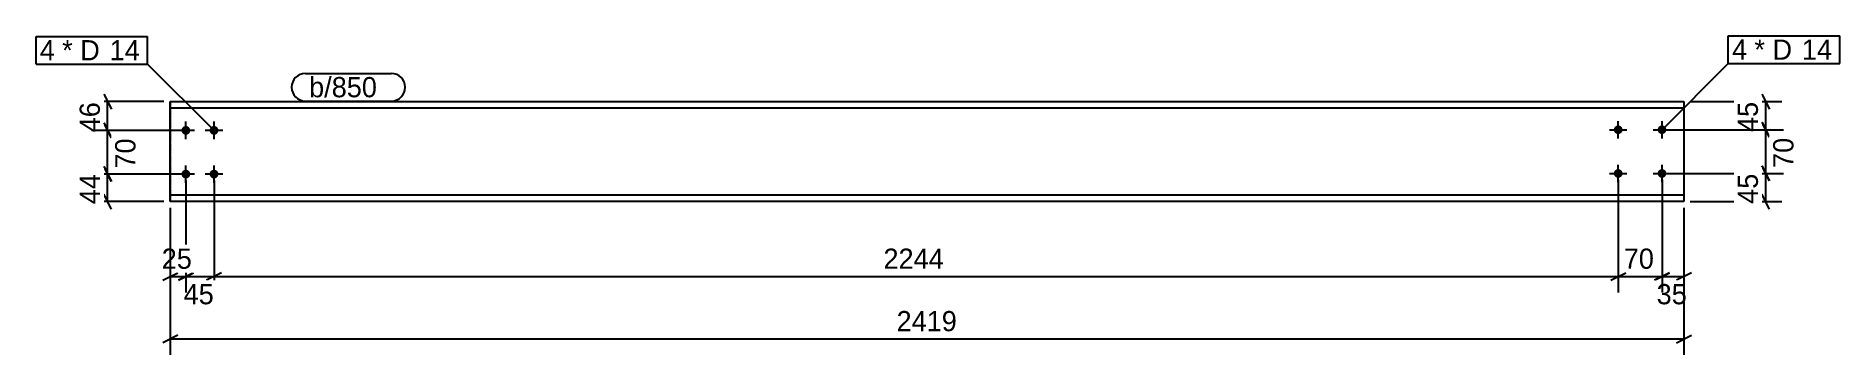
# Model space of a CAD drawing. Header units: millimetres. Extents: x 32 to 2915, y 32 to 543.
import ezdxf

# ---------------------------------------------------------------- set-up
doc = ezdxf.new("R2010")
doc.units = ezdxf.units.MM
doc.linetypes.add('DXK_LINE_DOT4', pattern=[0.9408, 0.4704, -0.4704])
doc.styles.add('Comic Sans MS', font='COMIC.TTF', dxfattribs={"height": 0.2})

msp = doc.modelspace()

# ---------------------------------------------------------------- hatches: boundary and pattern name
at = {"linetype": 'Continuous'}
for points in [[(278.4, 391.6), (278.2, 390.1), (277.8, 388.8), (277.1, 387.5), (276.1, 386.4), (274.9, 385.5), (273.6, 384.9), (272.1, 384.6), (270.7, 384.6), (269.2, 384.9), (267.9, 385.5), (266.7, 386.4), (265.7, 387.5), (265, 388.8), (264.5, 390.1), (264.4, 391.6), (264.5, 393.1), (265, 394.4), (265.7, 395.7), (266.7, 396.8), (267.9, 397.7), (269.2, 398.3), (270.7, 398.6), (272.1, 398.6), (273.6, 398.3), (274.9, 397.7), (276.1, 396.8), (277.1, 395.7), (277.8, 394.4), (278.2, 393.1)], [(323.4, 391.6), (323.2, 390.1), (322.8, 388.8), (322.1, 387.5), (321.1, 386.4), (319.9, 385.5), (318.6, 384.9), (317.1, 384.6), (315.7, 384.6), (314.2, 384.9), (312.9, 385.5), (311.7, 386.4), (310.7, 387.5), (310, 388.8), (309.5, 390.1), (309.4, 391.6), (309.5, 393.1), (310, 394.4), (310.7, 395.7), (311.7, 396.8), (312.9, 397.7), (314.2, 398.3), (315.7, 398.6), (317.1, 398.6), (318.6, 398.3), (319.9, 397.7), (321.1, 396.8), (322.1, 395.7), (322.8, 394.4), (323.2, 393.1)], [(2553.7, 392.6, -1), (2567.7, 392.6, -1)], [(2623.7, 392.6, -1), (2637.7, 392.6, -1)], [(278.4, 321.6), (278.2, 320.1), (277.8, 318.8), (277.1, 317.5), (276.1, 316.4), (274.9, 315.5), (273.6, 314.9), (272.1, 314.6), (270.7, 314.6), (269.2, 314.9), (267.9, 315.5), (266.7, 316.4), (265.7, 317.5), (265, 318.8), (264.5, 320.1), (264.4, 321.6), (264.5, 323.1), (265, 324.4), (265.7, 325.7), (266.7, 326.8), (267.9, 327.7), (269.2, 328.3), (270.7, 328.6), (272.1, 328.6), (273.6, 328.3), (274.9, 327.7), (276.1, 326.8), (277.1, 325.7), (277.8, 324.4), (278.2, 323.1)], [(323.4, 321.6), (323.2, 320.1), (322.8, 318.8), (322.1, 317.5), (321.1, 316.4), (319.9, 315.5), (318.6, 314.9), (317.1, 314.6), (315.7, 314.6), (314.2, 314.9), (312.9, 315.5), (311.7, 316.4), (310.7, 317.5), (310, 318.8), (309.5, 320.1), (309.4, 321.6), (309.5, 323.1), (310, 324.4), (310.7, 325.7), (311.7, 326.8), (312.9, 327.7), (314.2, 328.3), (315.7, 328.6), (317.1, 328.6), (318.6, 328.3), (319.9, 327.7), (321.1, 326.8), (322.1, 325.7), (322.8, 324.4), (323.2, 323.1)], [(2553.7, 322.6, -1), (2567.7, 322.6, -1)], [(2623.7, 322.6, -1), (2637.7, 322.6, -1)]]:
    msp.add_hatch(color=3, dxfattribs=at).paths.add_polyline_path(points)

# ---------------------------------------------------------------- linework, layer by layer
at = {"color": 7, "linetype": 'Continuous'}
for p, q in [((210.3, 497.7), (210.3, 541.7)), ((2915.1, 498.7), (2915.1, 542.7)), ((246.4, 427.1), (246.4, 437.6)), ((246.4, 437.6), (246.4, 437.6)), ((246.4, 437.6), (2665.7, 437.6)), ((2665.7, 437.6), (2665.7, 277.6)), ((246.4, 288.1), (246.4, 427.1)), ((246.4, 427.1), (246.4, 427.1)), ((2665.7, 427.1), (246.4, 427.1)), ((246.4, 277.6), (246.4, 288.1)), ((246.4, 288.1), (246.4, 288.1)), ((2665.7, 288.1), (246.4, 288.1)), ((246.4, 277.6), (246.4, 277.6)), ((2665.7, 277.6), (246.4, 277.6))]:
    msp.add_line(p, q, dxfattribs=at)
at = {"color": 8, "linetype": 'Continuous'}
for p, q in [((236.4, 437.6), (118, 437.6)), ((140.4, 449.6), (152.4, 425.6)), ((146.4, 391.6), (146.4, 437.6)), ((2675.7, 437.6), (2822, 437.6)), ((2790.4, 449.6), (2802.4, 425.6)), ((2796.4, 392.6), (2796.4, 437.6)), ((2802.4, 380.6), (2790.4, 404.6)), ((261.4, 391.6), (118, 391.6)), ((152.4, 379.6), (140.4, 403.6)), ((2640.7, 392.6), (2822, 392.6)), ((261.4, 321.6), (120.8, 321.6)), ((152.4, 309.6), (140.4, 333.6)), ((2640.7, 322.6), (2824.8, 322.6)), ((2802.4, 310.6), (2790.4, 334.6)), ((152.4, 265.6), (140.4, 289.6)), ((271.4, 311.6), (271.4, 129.2)), ((316.4, 311.6), (316.4, 132)), ((316.4, 311.6), (316.4, 129.2)), ((2560.7, 312.6), (2560.7, 132)), ((2630.7, 312.6), (2630.7, 129.2)), ((2802.4, 265.6), (2790.4, 289.6)), ((236.4, 277.6), (118, 277.6)), ((246.4, 267.6), (246.4, 132)), ((2665.7, 267.6), (2665.7, 129.2)), ((2675.7, 277.6), (2822, 277.6)), ((259.4, 151.6), (283.4, 163.6)), ((271.4, 157.6), (316.4, 157.6)), ((328.4, 163.6), (304.4, 151.6)), ((328.4, 163.6), (304.4, 151.6)), ((2548.7, 151.6), (2572.7, 163.6)), ((2618.7, 151.6), (2642.7, 163.6)), ((2630.7, 157.6), (2665.7, 157.6)), ((2677.7, 163.6), (2653.7, 151.6)), ((258.4, 63.6), (234.4, 51.6)), ((2653.7, 51.6), (2677.7, 63.6)), ((246.4, 57.6), (2665.7, 57.6))]:
    msp.add_line(p, q, dxfattribs=at)
at = {"color": 7, "linetype": 'DXK_LINE_DOT4'}
msp.add_line((246.4, 437.6), (246.4, 277.6), dxfattribs=at)
at = {"color": 3, "linetype": 'Continuous'}
for p, q in [((271.4, 377.6), (271.4, 405.6)), ((316.4, 377.6), (316.4, 405.6)), ((2560.7, 378.6), (2560.7, 406.6)), ((2630.7, 378.6), (2630.7, 406.6)), ((285.4, 391.6), (257.4, 391.6)), ((330.4, 391.6), (302.4, 391.6)), ((2546.7, 392.6), (2574.7, 392.6)), ((2616.7, 392.6), (2644.7, 392.6)), ((285.4, 321.6), (257.4, 321.6)), ((271.4, 307.6), (271.4, 335.6)), ((330.4, 321.6), (302.4, 321.6)), ((316.4, 307.6), (316.4, 335.6)), ((2546.7, 322.6), (2574.7, 322.6)), ((2560.7, 308.6), (2560.7, 336.6)), ((2616.7, 322.6), (2644.7, 322.6)), ((2630.7, 308.6), (2630.7, 336.6))]:
    msp.add_line(p, q, dxfattribs=at)

# ---------------------------------------------------------------- wipeouts: each hides what was drawn before it
at = {"color": 0}
for points in [[(64.1, 503.7), (64.1, 535.7), (38, 535.7), (38, 503.7)], [(2768.8, 504.7), (2768.8, 536.7), (2742.7, 536.7), (2742.7, 504.7)]]:
    msp.add_wipeout(points, dxfattribs=at)

# ---------------------------------------------------------------- next in the draw order: wipeouts: each hides what was drawn before it
for points in [[(64.1, 503.7), (64.1, 535.7), (38, 535.7), (38, 503.7)], [(2768.8, 504.7), (2768.8, 536.7), (2742.7, 536.7), (2742.7, 504.7)], [(593.8, 444.6), (593.8, 476.6), (468.4, 476.6), (468.4, 444.6)], [(140.4, 447.1), (95.6, 447.1), (95.6, 382.1), (140.4, 382.1)], [(2790.4, 447.6), (2745.6, 447.6), (2745.6, 382.6), (2790.4, 382.6)], [(2680.6, 106.8), (2680.6, 151.6), (2615.7, 151.6), (2615.7, 106.8)], [(1511.1, 63.6), (1511.1, 108.4), (1400.9, 108.4), (1400.9, 63.6)]]:
    msp.add_wipeout(points, dxfattribs=at)

# ---------------------------------------------------------------- next in the draw order: linework, layer by layer
at = {"color": 7, "linetype": 'Continuous'}
for p, q in [((32, 497.7), (32, 541.7)), ((2736.7, 498.7), (2736.7, 542.7)), ((2630.7, 392.6), (2736.7, 498.7))]:
    msp.add_line(p, q, dxfattribs=at)
at = {"color": 8, "linetype": 'Continuous'}
for p, q in [((2790.4, 404.6), (2802.4, 380.6)), ((261.4, 391.6), (120.8, 391.6)), ((140.4, 403.6), (152.4, 379.6)), ((146.4, 321.6), (146.4, 391.6)), ((2640.7, 392.6), (2824.8, 392.6)), ((2796.4, 322.6), (2796.4, 392.6)), ((2630.7, 312.6), (2630.7, 132)), ((2665.7, 267.6), (2665.7, 32)), ((2560.7, 157.6), (2630.7, 157.6)), ((2642.7, 163.6), (2618.7, 151.6))]:
    msp.add_line(p, q, dxfattribs=at)

# ---------------------------------------------------------------- next in the draw order: texts
at = {"color": 3, "style": 'Comic Sans MS'}
for s, p in [('46', (134, 388.5)), ('45', (2784, 389))]:
    msp.add_text(s, height=32.38, rotation=90.0002, dxfattribs=at).set_placement(p)
for s, p in [('35', (2622.1, 113.2)), ('2419', (1407.3, 70))]:
    msp.add_text(s, height=32.38, dxfattribs=at).set_placement(p)

# ---------------------------------------------------------------- next in the draw order: wipeouts: each hides what was drawn before it
at = {"color": 0}
for points in [[(139.9, 503.7), (139.9, 535.7), (73.7, 535.7), (73.7, 503.7)], [(2844.6, 504.7), (2844.6, 536.7), (2778.4, 536.7), (2778.4, 504.7)], [(593.8, 444.6), (593.8, 476.6), (468.4, 476.6), (468.4, 444.6)]]:
    msp.add_wipeout(points, dxfattribs=at)

# ---------------------------------------------------------------- next in the draw order: linework, layer by layer
at = {"color": 7, "linetype": 'Continuous'}
for p, q in [((462.4, 482.6), (599.8, 482.6)), ((462.4, 438.6), (599.8, 438.6))]:
    msp.add_line(p, q, dxfattribs=at)
for centre, start, end in [((462.4, 460.6), 90, 270), ((599.8, 460.6), 270, 90)]:
    msp.add_arc(centre, 22, start, end, dxfattribs=at)

# ---------------------------------------------------------------- next in the draw order: texts
at = {"color": 3, "style": 'Comic Sans MS'}
msp.add_text('b/850', height=32.38, dxfattribs=at).set_placement((468.4, 444.6))

# ---------------------------------------------------------------- next in the draw order: wipeouts: each hides what was drawn before it
at = {"color": 0}
for points in [[(139.9, 503.7), (139.9, 535.7), (73.7, 535.7), (73.7, 503.7)], [(2844.6, 504.7), (2844.6, 536.7), (2778.4, 536.7), (2778.4, 504.7)], [(197.2, 389.1), (152.4, 389.1), (152.4, 324.1), (197.2, 324.1)], [(2847.2, 390.1), (2802.4, 390.1), (2802.4, 325.1), (2847.2, 325.1)], [(2628.1, 163.6), (2628.1, 208.4), (2563.2, 208.4), (2563.2, 163.6)]]:
    msp.add_wipeout(points, dxfattribs=at)

# ---------------------------------------------------------------- next in the draw order: linework, layer by layer
at = {"color": 7, "linetype": 'Continuous'}
msp.add_line((316.4, 391.6), (210.3, 497.7), dxfattribs=at)
at = {"color": 8, "linetype": 'Continuous'}
for p, q in [((261.4, 321.6), (118, 321.6)), ((140.4, 333.6), (152.4, 309.6)), ((146.4, 277.6), (146.4, 321.6)), ((2640.7, 322.6), (2822, 322.6)), ((2790.4, 334.6), (2802.4, 310.6)), ((2796.4, 277.6), (2796.4, 322.6)), ((2560.7, 312.6), (2560.7, 132)), ((316.4, 157.6), (2560.7, 157.6)), ((2548.7, 151.6), (2572.7, 163.6))]:
    msp.add_line(p, q, dxfattribs=at)

# ---------------------------------------------------------------- next in the draw order: texts
at = {"color": 3, "style": 'Comic Sans MS'}
for s, height, p in [('4', 32.4, (38, 503.7)), ('* D', 32.38, (73.7, 503.7)), ('4', 32.4, (2742.7, 504.7)), ('* D', 32.38, (2778.4, 504.7)), ('70', 32.38, (2569.6, 170))]:
    msp.add_text(s, height=height, dxfattribs=at).set_placement(p)
for p in [(190.8, 330.5), (2840.8, 331.5)]:
    msp.add_text('70', height=32.38, rotation=90.0002, dxfattribs=at).set_placement(p)

# ---------------------------------------------------------------- next in the draw order: wipeouts: each hides what was drawn before it
at = {"color": 0}
for points in [[(194.7, 503.7), (194.7, 535.7), (149.5, 535.7), (149.5, 503.7)], [(2899.5, 504.7), (2899.5, 536.7), (2854.2, 536.7), (2854.2, 504.7)]]:
    msp.add_wipeout(points, dxfattribs=at)

# ---------------------------------------------------------------- next in the draw order: wipeouts: each hides what was drawn before it
for points in [[(194.7, 503.7), (194.7, 535.7), (149.5, 535.7), (149.5, 503.7)], [(2899.5, 504.7), (2899.5, 536.7), (2854.2, 536.7), (2854.2, 504.7)], [(140.4, 332.1), (95.6, 332.1), (95.6, 267.1), (140.4, 267.1)], [(2790.4, 332.6), (2745.6, 332.6), (2745.6, 267.6), (2790.4, 267.6)], [(1497.1, 163.6), (1497.1, 208.4), (1380, 208.4), (1380, 163.6)], [(326.4, 106.8), (326.4, 151.6), (261.4, 151.6), (261.4, 106.8)]]:
    msp.add_wipeout(points, dxfattribs=at)

# ---------------------------------------------------------------- next in the draw order: linework, layer by layer
at = {"color": 7, "linetype": 'Continuous'}
for p, q in [((32, 541.7), (210.3, 541.7)), ((2736.7, 542.7), (2915.1, 542.7)), ((32, 497.7), (210.3, 497.7)), ((2736.7, 498.7), (2915.1, 498.7))]:
    msp.add_line(p, q, dxfattribs=at)
at = {"color": 8, "linetype": 'Continuous'}
for p, q in [((271.4, 311.6), (271.4, 132)), ((234.4, 151.6), (258.4, 163.6)), ((246.4, 157.6), (271.4, 157.6)), ((283.4, 163.6), (259.4, 151.6))]:
    msp.add_line(p, q, dxfattribs=at)

# ---------------------------------------------------------------- next in the draw order: texts
at = {"color": 3, "style": 'Comic Sans MS'}
for s, p in [('14', (149.5, 503.7)), ('14', (2854.2, 504.7)), ('2244', (1386.4, 170)), ('45', (267.8, 113.2))]:
    msp.add_text(s, height=32.38, dxfattribs=at).set_placement(p)
for s, p in [('44', (134, 273.5)), ('45', (2784, 274))]:
    msp.add_text(s, height=32.38, rotation=90.0002, dxfattribs=at).set_placement(p)

# ---------------------------------------------------------------- next in the draw order: wipeouts: each hides what was drawn before it
at = {"color": 0}
msp.add_wipeout([(291.4, 163.6), (291.4, 208.4), (226.4, 208.4), (226.4, 163.6)], dxfattribs=at)

# ---------------------------------------------------------------- next in the draw order: linework, layer by layer
at = {"color": 8, "linetype": 'Continuous'}
msp.add_line((246.4, 267.6), (246.4, 32), dxfattribs=at)

# ---------------------------------------------------------------- next in the draw order: texts
at = {"color": 3, "style": 'Comic Sans MS'}
msp.add_text('25', height=32.38, dxfattribs=at).set_placement((232.8, 170))

doc.saveas('drawing.dxf')
